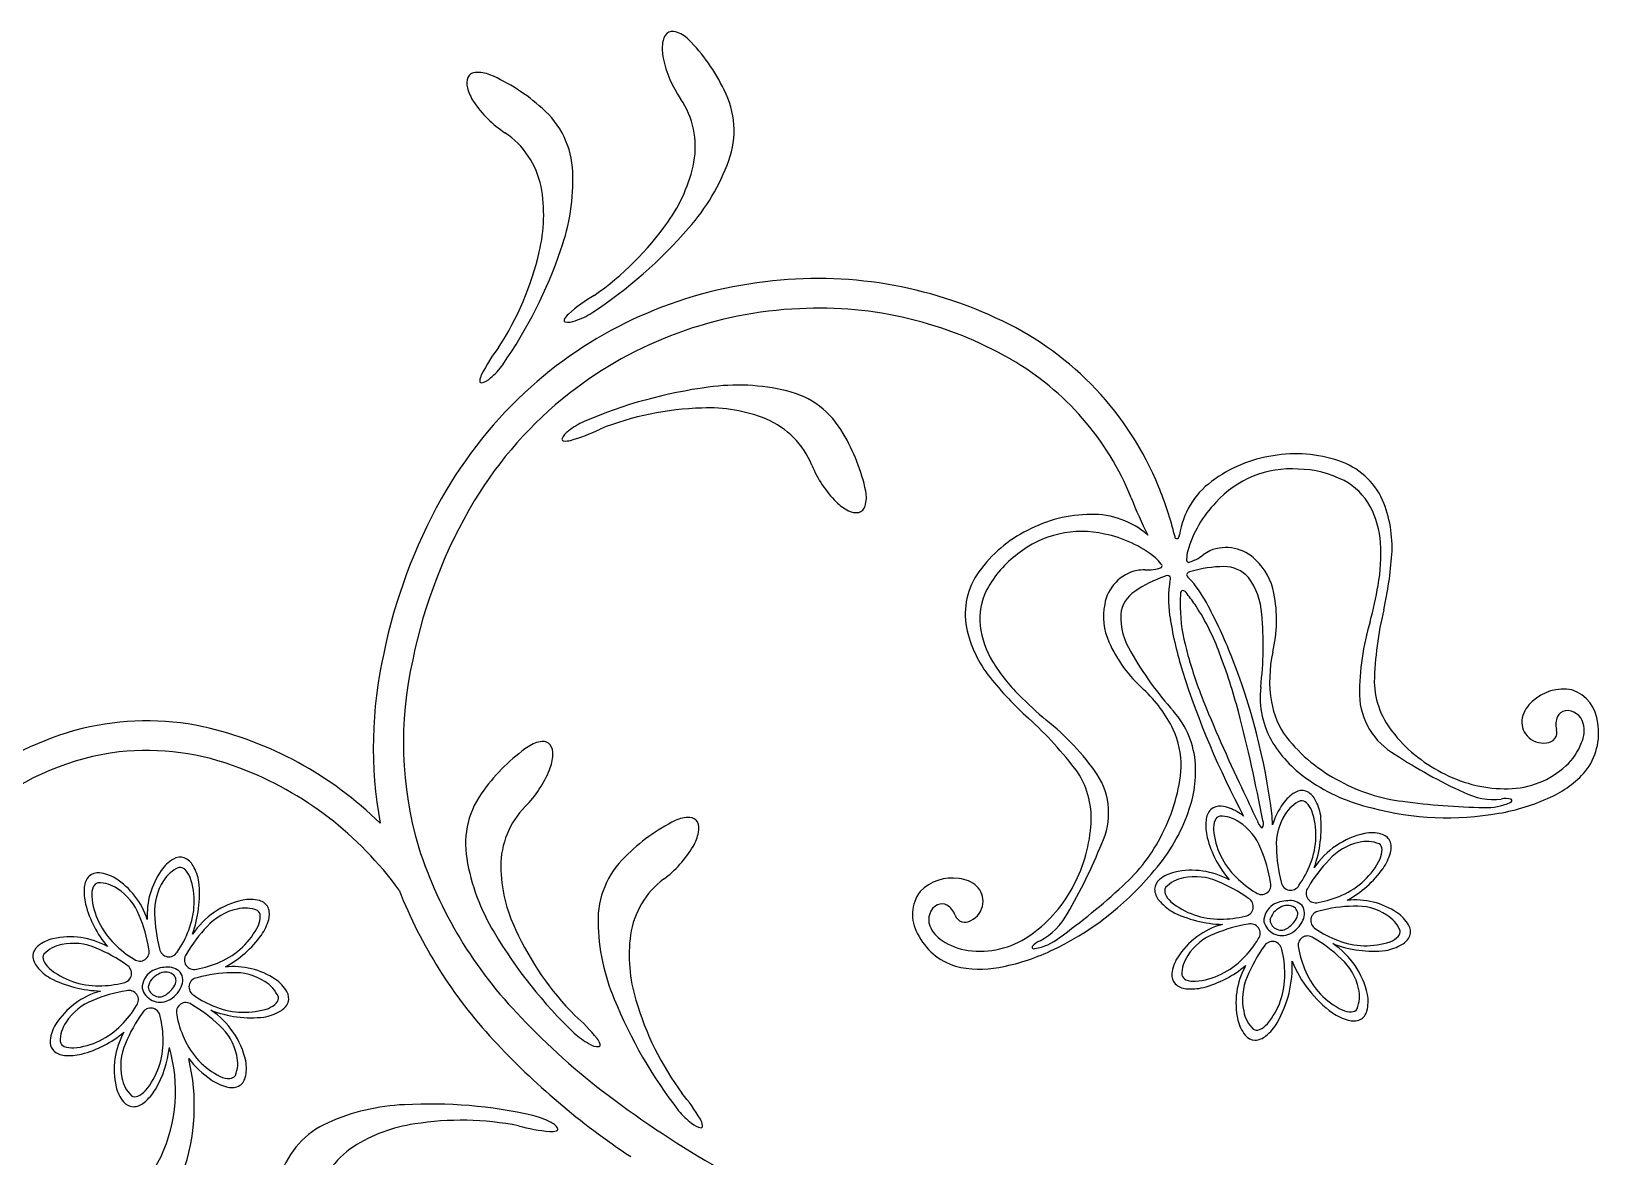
# Model space of a CAD drawing. Extents: x -4 to 4, y -4.07 to 4.07.
# Drawn here: x 1.59 to 2.809, y 2.587 to 3.463 of the extents above; entities that cross this region are included whole.
import ezdxf

# ---------------------------------------------------------------- set-up
doc = ezdxf.new("R2010")
doc.units = 0

msp = doc.modelspace()

# ---------------------------------------------------------------- linework, layer by layer
at = {"color": 7, "linetype": 'CONTINUOUS'}
for centre, radius, start, end in [((2.117335, 3.449196), 0.036762, 172.834075, 191.362932), ((2.092895, 3.452694), 0.012084, 135.941283, 174.832768), ((2.088875, 3.455653), 0.007168, 72.662447, 130.587989), ((2.08369, 3.438965), 0.024643, 45.621984, 72.718081), ((1.997028, 3.35364), 0.146256, 25.754819, 44.734426), ((2.165999, 3.459599), 0.086524, 191.767448, 214.688784), ((1.935689, 3.42367), 0.007169, 94.660263, 152.585805), ((1.937132, 3.406255), 0.024643, 67.618208, 94.714306), ((1.888734, 3.294682), 0.146258, 47.750246, 66.729853), ((1.940524, 3.422432), 0.012084, 157.937987, 196.829472), ((1.964496, 3.428342), 0.036762, 194.829305, 213.358162), ((2.068207, 3.385674), 0.06826, 339.984536, 387.498717), ((2.005721, 3.456215), 0.086524, 213.763182, 236.684518), ((1.942735, 3.351043), 0.068261, 1.980148, 49.49433), ((2.039904, 3.37306), 0.066412, 349.630568, 394.166452), ((1.921216, 3.328746), 0.066413, 11.625804, 56.161909), ((1.988111, 3.384481), 0.11943, 324.096586, 348.712924), ((1.98025, 3.417078), 0.161655, 318.387685, 340.196686), ((1.868915, 3.319938), 0.119431, 346.092074, 370.708412), ((1.849417, 3.347218), 0.161656, 340.383374, 362.192376), ((1.82529, 3.548512), 0.364825, 303.316086, 319.116329), ((1.895215, 3.447002), 0.231372, 304.91955, 325.046078), ((1.656503, 3.411051), 0.364834, 325.311682, 341.111697), ((1.759354, 3.343119), 0.231383, 326.915715, 347.041333), ((2.201606, 2.942208), 0.328273, 64.070846, 97.169581), ((2.198973, 2.938372), 0.331765, 96.635618, 131.654038), ((2.094326, 3.143503), 0.131876, 120.36682, 131.150172), ((2.200922, 2.933728), 0.313567, 92.452868, 127.931877), ((2.202823, 2.948956), 0.298446, 60.074991, 92.942523), ((2.005586, 3.238016), 0.001456, 145.089712, 236.002807), ((2.016456, 3.23246), 0.013652, 130.73855, 152.09551), ((2.007654, 3.249028), 0.012554, 256.72913, 294.919582), ((1.994204, 3.293882), 0.059279, 288.428402, 302.063127), ((2.239305, 3.015616), 0.245777, 22.234962, 64.4917), ((2.057657, 3.136279), 0.131879, 142.362424, 153.145776), ((2.242941, 3.018253), 0.218373, 21.965974, 60.127451), ((1.952135, 3.189598), 0.013651, 152.734341, 174.091074), ((1.908497, 3.238216), 0.059281, 310.422826, 324.057323), ((2.207829, 2.931018), 0.34315, 131.942908, 150.677808), ((1.939975, 3.190678), 0.001456, 167.082243, 257.994753), ((1.937768, 3.201663), 0.012554, 278.724248, 316.914922), ((2.164153, 2.824184), 0.364823, 97.517232, 113.317704), ((2.139609, 3.025885), 0.161658, 76.436716, 98.24549), ((2.202257, 2.935276), 0.313173, 128.298502, 148.816816), ((2.161759, 3.116618), 0.068261, 29.13504, 76.649001), ((2.044391, 3.105302), 0.059274, 114.568684, 128.204551), ((2.117832, 2.938414), 0.231369, 91.587202, 111.713958), ((2.11671, 3.05038), 0.119431, 67.920523, 92.536861), ((2.135656, 3.099918), 0.066413, 22.46674, 67.002624), ((2.01433, 3.141201), 0.012553, 121.713025, 159.90526), ((1.973871, 3.271626), 0.131877, 285.482522, 296.266102), ((2.09586, 3.074792), 0.146254, 11.898519, 30.878581), ((2.003997, 3.14553), 0.001456, 180.634628, 271.545578), ((2.005336, 3.157665), 0.013652, 264.537715, 285.894221), ((2.277282, 3.157631), 0.086523, 201.944147, 224.86571), ((2.571364, 3.0283), 0.105373, 98.404225, 126.96138), ((2.573747, 3.030568), 0.103513, 71.252178, 99.892366), ((2.589645, 3.074801), 0.056523, 24.365346, 72.101369), ((2.545257, 3.062033), 0.062724, 126.433566, 171.80418), ((2.278167, 2.893063), 0.423065, 150.861142, 168.326302), ((2.214782, 3.10024), 0.024643, 343.91451, 371.010608), ((2.75005, 3.218053), 0.326688, 201.195805, 206.778976), ((2.199405, 2.999548), 0.28879, 14.169326, 22.190438), ((2.553123, 3.061344), 0.095384, 356.617442, 382.677936), ((2.272599, 2.895093), 0.394163, 149.113956, 168.477724), ((2.24183, 3.122712), 0.036763, 225.27141, 243.800267), ((2.231309, 3.100376), 0.012084, 241.800662, 280.691924), ((2.23157, 3.095392), 0.007169, 286.043409, 343.968092), ((2.415105, 2.978866), 0.10806, 90.549148, 117.741289), ((2.415551, 3.021795), 0.065143, 48.872107, 91.303126), ((2.409934, 2.983448), 0.101628, 116.362993, 144.636922), ((2.48098, 3.069685), 0.001666, 160.548067, 292.464933), ((2.478538, 3.071682), 0.004689, 311.040555, 351.325672), ((2.368966, 3.075162), 0.280052, 347.112465, 356.01839), ((2.372409, 3.009235), 0.056106, 143.934616, 190.669774), ((2.499998, 2.951607), 0.091487, 108.190558, 124.450578), ((2.473589, 3.036038), 0.003285, 46.731009, 130.898745), ((2.468133, 3.036801), 0.007878, 340.699588, 371.940763), ((2.495708, 3.042887), 0.007877, 202.978776, 234.222426), ((2.491673, 3.03914), 0.003286, 84.028148, 168.188098), ((2.518346, 2.954796), 0.091483, 90.46768, 106.728156), ((2.51789, 3.020834), 0.025444, 42.213367, 90.654028), ((2.494923, 3.00665), 0.052217, 2.968418, 36.800491), ((2.462569, 3.006021), 0.025443, 124.263693, 172.70523), ((2.566344, 3.021324), 0.091813, 173.171061, 190.095198), ((2.518404, 3.024716), 0.043872, 167.51993, 170.123109), ((2.461402, 3.004194), 0.043882, 44.800256, 47.402977), ((2.414653, 2.969804), 0.101645, 26.85182, 39.980862), ((2.190491, 2.845711), 0.357814, 21.533804, 28.367165), ((2.9266, 2.946643), 0.292202, 166.934472, 178.069959), ((2.48952, 3.007536), 0.052217, 178.117499, 211.949796), ((2.756357, 3.049657), 0.283903, 189.002837, 197.337301), ((2.280773, 2.984761), 0.26743, 353.079379, 365.276435), ((2.41049, 3.019071), 0.095385, 192.240729, 218.300998), ((2.186503, 2.905882), 0.330758, 167.288066, 190.314224), ((2.677654, 3.112174), 0.26744, 209.642071, 221.838899), ((2.053961, 2.791027), 0.504887, 7.199926, 21.619406), ((2.167202, 2.909614), 0.28807, 167.120248, 196.548644), ((3.125315, 3.1686), 0.671552, 197.643717, 208.115135), ((2.553588, 3.135812), 0.280054, 218.899192, 227.805117), ((2.615565, 2.944862), 0.069733, 173.681535, 211.058222), ((2.700379, 2.958587), 0.065848, 181.829698, 220.792871), ((2.773509, 2.922715), 0.024464, 130.484313, 166.025295), ((2.781871, 2.915604), 0.035344, 79.466535, 133.311409), ((2.778957, 2.92208), 0.029786, 4.787757, 71.652642), ((2.169899, 2.71123), 0.292212, 36.848602, 47.98386), ((2.425966, 2.887816), 0.069733, 3.859315, 41.236226), ((2.765758, 2.925396), 0.01631, 168.591179, 221.69784), ((2.790483, 2.92353), 0.014603, 155.394197, 195.945424), ((2.784927, 2.925724), 0.008643, 102.136576, 153.280907), ((2.784472, 2.921061), 0.013183, 13.722999, 95.929096), ((1.687297, 2.690407), 0.237026, 104.16381, 127.881731), ((1.679578, 2.712986), 0.213254, 78.178859, 103.63717), ((1.659297, 2.64018), 0.288712, 45.657873, 77.199304), ((2.740012, 2.989126), 0.115839, 219.421199, 244.363718), ((2.768614, 2.917309), 0.008134, 270.914647, 375.757449), ((2.774891, 2.9187), 0.023051, 335.910153, 373.775348), ((2.760758, 2.916886), 0.048493, 321.790631, 369.113179), ((1.678818, 2.700179), 0.202977, 68.919112, 95.892713), ((2.060035, 2.786296), 0.146253, 124.956002, 143.935837), ((1.990044, 2.885751), 0.024643, 96.972468, 124.068566), ((1.987929, 2.903097), 0.007168, 39.099894, 97.025436), ((1.983445, 2.900904), 0.012083, 354.858379, 393.749864), ((2.636702, 2.959616), 0.095468, 212.098983, 236.51458), ((2.766178, 2.926028), 0.017046, 222.343289, 278.656479), ((2.751597, 2.925945), 0.047362, 312.904034, 339.413499), ((1.683301, 2.69848), 0.205172, 97.089356, 128.450197), ((1.958773, 2.901838), 0.036762, 338.327532, 356.856389), ((2.400187, 2.887814), 0.09547, 338.403631, 362.819001), ((2.73794, 2.941316), 0.06792, 270.82203, 312.514845), ((1.655058, 2.634871), 0.272463, 35.880464, 69.196872), ((1.912758, 2.920781), 0.086523, 315.001676, 337.923012), ((2.348563, 2.850522), 0.065849, 354.124743, 393.087471), ((2.663564, 2.995043), 0.139865, 235.343788, 257.275652), ((2.737362, 2.978753), 0.105361, 243.222579, 270.844648), ((2.740088, 2.938103), 0.077956, 293.976177, 318.932737), ((1.99574, 2.830549), 0.06826, 142.191839, 189.705801), ((2.588474, 2.844778), 0.030066, 120.874053, 145.83333), ((2.578351, 2.861763), 0.010293, 72.084869, 121.027898), ((2.576212, 2.858806), 0.01381, 28.252927, 67.405525), ((2.704306, 3.012434), 0.160432, 279.776572, 294.865691), ((2.021329, 2.813074), 0.066412, 135.524456, 180.060341), ((2.51751, 2.847811), 0.013811, 136.736014, 175.887276), ((2.514348, 2.849634), 0.010294, 83.113303, 132.056333), ((2.512057, 2.829995), 0.030065, 58.306792, 83.266296), ((2.505773, 2.816944), 0.044497, 52.266206, 60.251151), ((2.460758, 2.842882), 0.094799, 1.467741, 6.92127), ((2.606496, 2.830321), 0.053128, 143.848225, 163.612878), ((2.553329, 2.845405), 0.040323, 10.428396, 29.635145), ((2.691807, 3.079195), 0.228348, 255.013337, 280.022665), ((2.155899, 2.717788), 0.146253, 116.464432, 135.444267), ((2.101361, 2.826487), 0.024643, 88.480012, 115.575884), ((2.101831, 2.843956), 0.007168, 30.607117, 88.53223), ((2.097073, 2.842449), 0.012083, 346.367947, 385.259655), ((2.298582, 2.852877), 0.115842, 330.554393, 355.496685), ((2.357879, 2.90149), 0.13987, 317.642461, 339.573644), ((2.543875, 2.84494), 0.040326, 174.504778, 193.710616), ((2.4968, 2.843888), 0.096589, 340.746884, 365.236573), ((2.07281, 2.847016), 0.036761, 329.835065, 348.364149), ((2.586574, 2.856993), 0.08468, 194.785983, 220.092617), ((2.640313, 2.776981), 0.062985, 102.111441, 146.178283), ((2.632749, 2.809035), 0.030065, 75.875024, 100.834755), ((2.637601, 2.828202), 0.010294, 27.084677, 76.028145), ((2.633997, 2.827625), 0.01381, 343.252437, 382.404813), ((1.715582, 2.792935), 0.030065, 120.873582, 145.833313), ((1.70546, 2.809919), 0.010293, 72.084869, 121.027898), ((1.703319, 2.806963), 0.013811, 28.251303, 67.403456), ((2.211692, 2.930819), 0.336844, 197.850791, 224.318873), ((2.087899, 2.845705), 0.161657, 189.493781, 211.302555), ((2.098844, 2.771049), 0.068261, 133.699841, 181.213803), ((2.030095, 2.872547), 0.086524, 306.509785, 329.431121), ((2.608339, 2.83433), 0.040324, 325.428697, 344.635445), ((1.644618, 2.795968), 0.013811, 136.735457, 175.887833), ((1.641456, 2.79779), 0.010294, 83.113741, 132.055895), ((1.639165, 2.778152), 0.030065, 58.306679, 83.26641), ((1.740114, 2.77519), 0.060336, 144.974373, 183.32706), ((1.680437, 2.793561), 0.040323, 10.428396, 29.635145), ((2.074331, 2.815042), 0.119431, 180.977801, 205.593912), ((2.286554, 2.954324), 0.228351, 294.895606, 319.904934), ((2.486271, 2.779269), 0.030065, 103.304939, 128.26467), ((2.492586, 2.749659), 0.060338, 61.048934, 102.669699), ((2.572645, 2.860967), 0.084846, 298.778201, 324.294234), ((1.670981, 2.793096), 0.040324, 174.504209, 193.711185), ((1.623681, 2.753696), 0.05901, 17.752295, 57.988976), ((1.623912, 2.792043), 0.096585, 340.747001, 365.237597), ((2.219735, 2.929605), 0.369479, 201.438302, 222.90363), ((2.121571, 2.749987), 0.066412, 127.03263, 171.568515), ((2.305028, 2.775607), 0.029787, 143.266442, 210.130696), ((2.306344, 2.768628), 0.035344, 81.606437, 135.452179), ((2.309131, 2.779244), 0.024465, 48.893973, 84.43406), ((2.313953, 2.785881), 0.01631, 353.22056, 406.328307), ((2.306693, 2.845887), 0.105363, 304.074121, 331.695964), ((2.477528, 2.795723), 0.01381, 181.734118, 220.887606), ((2.474005, 2.794776), 0.010294, 128.112616, 177.054552), ((1.713664, 2.80514), 0.08466, 194.782927, 220.095673), ((1.767422, 2.725137), 0.062986, 102.112127, 146.178528), ((1.759857, 2.757193), 0.030064, 75.873592, 100.834003), ((1.764708, 2.776358), 0.010294, 27.082992, 76.025803), ((1.761105, 2.775781), 0.013811, 343.252994, 382.404256), ((2.301089, 2.771614), 0.013184, 118.990406, 201.196503), ((2.298046, 2.775177), 0.008643, 61.637419, 112.78175), ((2.294746, 2.770197), 0.014603, 18.97534, 59.526123), ((2.313246, 2.786158), 0.017046, 296.2617, 352.575968), ((2.498199, 2.812333), 0.040321, 219.504561, 238.712675), ((2.564007, 2.770175), 0.015284, 122.833896, 180.769536), ((2.567257, 2.768177), 0.014059, 114.193033, 167.946424), ((2.567582, 2.76337), 0.022951, 90.732528, 121.120259), ((2.567056, 2.772539), 0.010124, 57.543707, 123.308605), ((2.56899, 2.772995), 0.013432, 45.11211, 97.276101), ((2.568725, 2.775885), 0.006417, 339.852118, 414.086729), ((2.569021, 2.776227), 0.011347, 333.4763, 393.627838), ((2.619662, 2.728197), 0.058727, 56.085136, 96.030682), ((1.735448, 2.782485), 0.040323, 325.428941, 344.63569), ((2.192228, 2.772431), 0.161654, 181.002314, 202.811315), ((2.316239, 2.777615), 0.008134, 199.161081, 304.005543), ((2.518671, 2.858378), 0.09053, 242.777695, 268.581157), ((2.56285, 2.77387), 0.014654, 195.436842, 294.017388), ((2.56222, 2.772139), 0.008771, 186.722075, 308.43346), ((2.555375, 2.782804), 0.021418, 305.040271, 334.768881), ((2.559801, 2.779595), 0.021129, 295.252159, 336.471948), ((2.635546, 2.752057), 0.030064, 30.874769, 55.834726), ((1.613379, 2.727427), 0.030064, 103.306645, 128.266376), ((1.619695, 2.697818), 0.060336, 61.048293, 102.671718), ((1.699753, 2.809123), 0.084847, 298.778748, 324.294781), ((2.263876, 2.947283), 0.364823, 210.574162, 226.374405), ((2.176914, 2.859927), 0.231371, 204.644486, 224.770787), ((2.174282, 2.744107), 0.119431, 172.48602, 197.102132), ((2.322923, 2.781764), 0.048493, 205.804696, 253.127683), ((2.310293, 2.775159), 0.023046, 201.138464, 239.010349), ((2.32765, 2.814857), 0.06792, 262.402897, 304.096156), ((2.532715, 2.709352), 0.060747, 105.550456, 147.574375), ((2.649573, 2.76432), 0.013811, 298.251526, 337.403233), ((2.65253, 2.76218), 0.010293, 342.084431, 391.028336), ((1.601113, 2.742932), 0.010294, 128.113218, 177.055153), ((2.32525, 2.794438), 0.047364, 235.505547, 262.015012), ((2.314522, 2.892422), 0.16043, 280.052355, 295.141703), ((2.634011, 2.835439), 0.088401, 248.965606, 276.142833), ((2.567413, 2.700036), 0.063352, 12.208924, 56.60579), ((2.636171, 2.787204), 0.040324, 280.429338, 299.635631), ((1.604637, 2.743879), 0.01381, 181.73434, 220.887384), ((1.625308, 2.76049), 0.040322, 219.504788, 238.712447), ((1.69469, 2.711526), 0.022951, 90.731872, 121.119152), ((1.696098, 2.72115), 0.013433, 45.112332, 97.275018), ((1.74677, 2.676349), 0.058732, 56.088031, 96.030019), ((2.327727, 2.810993), 0.077955, 255.984836, 280.942076), ((2.507019, 2.72613), 0.030064, 148.304959, 173.265596), ((2.480035, 2.800626), 0.084656, 284.782228, 310.096786), ((2.587359, 2.706658), 0.06034, 151.048241, 192.669227), ((2.481057, 2.735634), 0.089776, 330.431273, 362.305444), ((2.657808, 2.774842), 0.094045, 202.241415, 233.762608), ((1.645775, 2.806522), 0.090517, 242.776719, 268.584028), ((1.691115, 2.718332), 0.015284, 122.83317, 180.772248), ((1.694366, 2.716332), 0.01406, 114.193486, 167.943408), ((1.694165, 2.720694), 0.010126, 57.548555, 123.309447), ((1.682482, 2.73096), 0.021418, 305.041717, 334.770779), ((1.695832, 2.724042), 0.006418, 339.849176, 414.073695), ((1.696129, 2.724383), 0.011347, 333.477155, 393.626983), ((1.762653, 2.700214), 0.030065, 30.873713, 55.83367), ((2.487382, 2.728421), 0.010293, 173.114706, 222.058174), ((2.489205, 2.731583), 0.013811, 226.736125, 265.887165), ((1.659827, 2.657506), 0.060752, 105.552398, 147.573659), ((1.689959, 2.722027), 0.014654, 195.438787, 294.017251), ((1.689327, 2.720295), 0.008772, 186.723004, 308.432004), ((1.686909, 2.727752), 0.021129, 295.251184, 336.470308), ((1.779638, 2.710336), 0.010293, 342.085087, 391.027679), ((2.381272, 2.846908), 0.364816, 202.082492, 217.882963), ((2.282367, 2.773351), 0.231368, 196.152409, 216.279164), ((2.492076, 2.757948), 0.040325, 264.50455, 283.710843), ((2.599803, 2.707783), 0.030064, 345.872959, 370.833143), ((1.761118, 2.783591), 0.088397, 248.964981, 276.143789), ((1.694523, 2.648195), 0.063349, 12.207472, 56.606324), ((1.763281, 2.735357), 0.040321, 280.428055, 299.635486), ((1.776682, 2.712476), 0.01381, 298.252927, 337.405525), ((2.367611, 3.071299), 0.54661, 223.435727, 232.978206), ((1.926703, 2.596965), 0.131874, 38.540085, 49.323666), ((2.625095, 2.73219), 0.040322, 235.428714, 254.635917), ((2.618969, 2.702931), 0.010294, 297.085334, 346.027488), ((1.634128, 2.674287), 0.030064, 148.306452, 173.266636), ((1.607139, 2.74879), 0.084665, 284.783474, 310.095541), ((1.714469, 2.654814), 0.060341, 151.04863, 192.669173), ((2.05212, 2.726998), 0.05928, 227.629651, 241.264376), ((2.557747, 2.700345), 0.030066, 193.306957, 218.266235), ((2.524681, 2.712275), 0.040325, 309.505352, 328.712101), ((2.618391, 2.706535), 0.013811, 253.252942, 292.404873), ((1.61449, 2.676577), 0.010293, 173.111888, 222.055355), ((1.614902, 2.681243), 0.082667, 329.661901, 353.653687), ((1.58008, 2.638403), 0.121741, 335.22126, 376.071562), ((2.382072, 3.078857), 0.589998, 222.788434, 236.452848), ((2.030861, 2.685273), 0.012553, 234.772829, 272.964172), ((2.019235, 2.670548), 0.013652, 17.596828, 38.953561), ((2.030925, 2.674069), 0.001456, 293.687864, 384.598619), ((2.54224, 2.688078), 0.010294, 218.112479, 267.05529), ((2.541293, 2.691602), 0.013811, 271.737018, 310.889839), ((1.616313, 2.67974), 0.013811, 226.735902, 265.887388), ((1.619185, 2.706103), 0.040324, 264.503573, 283.709866), ((1.559404, 2.626831), 0.15706, 340.375328, 373.498527), ((1.773644, 2.71099), 0.077721, 217.671927, 235.232327), ((1.726909, 2.655939), 0.030066, 345.873752, 370.83235), ((1.752204, 2.680349), 0.040324, 235.429169, 254.635462), ((1.746077, 2.651087), 0.010293, 297.085138, 346.027511), ((1.684854, 2.6485), 0.030064, 193.307044, 218.267228), ((1.651791, 2.66043), 0.040323, 309.503862, 328.71061), ((1.745499, 2.65469), 0.013811, 253.253884, 292.40626), ((2.52287, 3.276118), 0.803623, 232.932976, 240.313329), ((1.996069, 2.55022), 0.131876, 30.048141, 40.831493), ((1.669348, 2.636234), 0.010294, 218.115101, 267.057256), ((1.668401, 2.639759), 0.013811, 271.736234, 310.887496), ((1.886737, 2.46604), 0.161655, 92.373248, 114.182249), ((1.899786, 2.263277), 0.364814, 77.301557, 93.102256), ((2.139316, 2.660308), 0.059281, 219.13573, 232.770227), ((1.848248, 2.551136), 0.068261, 113.970432, 161.484614), ((1.904731, 2.494334), 0.11943, 98.082002, 122.69834), ((1.924262, 2.384071), 0.231375, 78.905734, 99.031807), ((2.004355, 2.738116), 0.131881, 254.352761, 265.135884), ((1.965685, 2.561634), 0.059282, 62.413675, 76.047715), ((1.988619, 2.602464), 0.012554, 30.714043, 68.903603), ((2.112127, 2.622181), 0.012554, 226.277944, 264.467504), ((2.098455, 2.609333), 0.013651, 9.107617, 30.46435), ((2.110535, 2.61109), 0.001456, 285.191439, 376.107264), ((1.994428, 2.620304), 0.013652, 264.720536, 286.077042), ((1.997979, 2.608624), 0.001456, 279.080878, 369.995923), ((1.618837, 2.620888), 0.079212, 274.124049, 334.974632), ((1.876981, 2.53953), 0.066413, 123.615662, 168.151105)]:
    msp.add_arc(centre, radius, start, end, dxfattribs=at)
at = {"color": 1, "linetype": 'CONTINUOUS'}
for centre, radius, start, end in [((2.570319, 3.042735), 0.079655, 86.274589, 137.79149), ((2.573662, 3.039736), 0.082506, 62.989405, 88.727014), ((2.587148, 3.068553), 0.05072, 28.882073, 61.778117), ((2.576722, 3.033168), 0.090867, 136.035228, 163.795067), ((2.569915, 3.06052), 0.069701, 3.522077, 27.821652), ((2.407042, 2.993969), 0.079655, 77.126415, 128.64397), ((2.407269, 2.982462), 0.090865, 51.122014, 78.882982), ((2.505527, 3.055709), 0.134266, 349.679487, 363.883232), ((2.406019, 2.989594), 0.082509, 126.191136, 151.928293), ((2.439543, 3.025916), 0.036843, 37.394404, 47.776396), ((2.490428, 3.051405), 0.001923, 164.484434, 251.923901), ((2.52538, 3.050328), 0.03684, 167.141317, 177.524453), ((2.481994, 3.079877), 0.031297, 284.501616, 308.798472), ((2.939246, 2.343519), 0.835719, 121.163984, 121.578805), ((2.519245, 3.028355), 0.032749, 44.535567, 112.38931), ((2.508783, 3.016191), 0.048755, 11.225101, 46.102915), ((2.457154, 3.011412), 0.03275, 102.528956, 170.382489), ((2.504788, 2.209736), 0.835441, 93.34167, 93.756721), ((2.458208, 3.074976), 0.031291, 266.118764, 290.417659), ((2.467588, 3.046808), 0.001923, 323.000432, 410.435161), ((2.378464, 3.005505), 0.05072, 153.139853, 186.035897), ((2.487777, 3.024579), 0.004057, 129.125779, 188.640281), ((2.484376, 3.022584), 0.005211, 28.376275, 80.722944), ((2.397622, 2.950438), 0.117947, 33.445576, 39.24794), ((2.448731, 3.004908), 0.109857, 346.763909, 370.900534), ((2.229903, 3.106408), 0.414514, 345.613161, 349.610396), ((2.472694, 3.007426), 0.048756, 168.814603, 203.692418), ((2.590745, 3.016993), 0.107207, 176.268672, 181.430378), ((2.622477, 3.01844), 0.138967, 181.699944, 195.25428), ((2.342491, 2.915843), 0.183022, 20.139985, 32.970216), ((2.820347, 2.946638), 0.197277, 163.273583, 180.132073), ((2.397192, 3.008781), 0.0697, 187.095513, 211.395314), ((2.528393, 3.032547), 0.109856, 204.017381, 228.154234), ((2.814217, 3.067564), 0.336889, 194.734999, 201.266554), ((2.0786, 2.813757), 0.465953, 14.888675, 20.752649), ((2.654762, 2.957598), 0.101539, 167.39637, 189.392726), ((2.452744, 3.041694), 0.134267, 211.0348, 225.238545), ((2.649702, 3.241003), 0.414475, 225.307073, 229.304996), ((2.386532, 2.875821), 0.101542, 25.525378, 47.52128), ((3.458329, 3.325029), 1.030543, 201.617279, 205.953594), ((2.621932, 2.95326), 0.068449, 190.295146, 215.520951), ((2.678266, 2.948079), 0.055228, 181.966595, 240.428082), ((1.401434, 2.637717), 1.165624, 10.424115, 14.698801), ((2.257032, 2.772053), 0.197277, 34.785623, 51.644113), ((2.415935, 2.891056), 0.068452, 359.397376, 384.622729), ((2.669302, 2.996689), 0.132468, 218.907496, 242.444239), ((2.87924, 3.249348), 0.417254, 236.839997, 245.177665), ((2.37271, 2.854562), 0.055227, 334.489658, 392.95093), ((2.352236, 2.899551), 0.132468, 332.474001, 356.010971), ((2.67283, 2.99784), 0.135145, 241.343804, 263.137815), ((1.336617, 2.303316), 1.324374, 24.327064, 25.526139), ((2.727889, 2.919259), 0.054136, 243.90207, 275.951325), ((2.726699, 3.369937), 0.511092, 262.126073, 269.256866), ((2.722828, 2.899118), 0.040325, 266.078617, 295.740747), ((2.737093, 2.849966), 0.01586, 74.709747, 103.084112), ((2.740378, 2.864193), 0.001399, 268.516475, 410.069108), ((2.553385, 2.851387), 0.010295, 194.061801, 234.960049), ((2.543466, 2.846042), 0.005058, 322.417024, 390.60023), ((2.035472, 2.986548), 0.417249, 329.740963, 338.07886), ((2.348678, 2.898481), 0.135153, 311.780751, 333.573627), ((2.091483, 3.172789), 0.511149, 305.662207, 312.792313), ((2.348517, 2.802526), 0.054137, 298.965823, 331.015078), ((2.364196, 2.78891), 0.040328, 279.176268, 308.836821), ((2.369797, 2.750223), 0.001399, 164.843928, 306.397628), ((2.380635, 2.740438), 0.015861, 111.834977, 140.208214)]:
    msp.add_arc(centre, radius, start, end, dxfattribs=at)
at = {"color": 2, "linetype": 'CONTINUOUS'}
for centre, radius, start, end in [((2.587062, 2.840757), 0.02519, 112.80911, 149.414197), ((2.578252, 2.858743), 0.00532, 45.958363, 100.342457), ((2.5689, 2.849359), 0.018567, 21.778442, 45.345573), ((2.529983, 2.837296), 0.059271, 338.249464, 378.648325), ((2.528045, 2.842181), 0.018567, 158.796463, 182.364048), ((2.515673, 2.84692), 0.00532, 103.802438, 158.189781), ((2.514989, 2.826902), 0.025191, 54.725046, 91.330133), ((2.506712, 2.811727), 0.042407, 20.568408, 57.436149), ((2.600822, 2.830294), 0.042406, 146.704082, 183.570929), ((2.568491, 2.847086), 0.05927, 185.491042, 225.891235), ((2.631237, 2.790063), 0.042405, 101.703152, 138.571786), ((2.628907, 2.807188), 0.025191, 67.810042, 104.414235), ((2.635396, 2.826138), 0.00532, 0.956418, 55.342678), ((2.446018, 2.783527), 0.109257, 8.950237, 23.233202), ((2.667727, 2.829383), 0.109243, 180.907152, 195.192172), ((2.677905, 2.742107), 0.109245, 135.907938, 150.192501), ((2.586094, 2.845107), 0.059278, 293.251335, 333.646641), ((2.622148, 2.826114), 0.018567, 336.778676, 360.346714), ((1.71417, 2.788913), 0.02519, 112.809017, 149.414774), ((1.70536, 2.8069), 0.00532, 45.950818, 100.336644), ((1.696008, 2.797515), 0.018568, 21.779122, 45.344892), ((2.517048, 2.840269), 0.072416, 324.484746, 339.857027), ((1.655152, 2.790338), 0.018566, 158.796911, 182.365629), ((1.642782, 2.795076), 0.00532, 103.802871, 158.189348), ((1.642098, 2.77506), 0.025189, 54.724844, 91.332389), ((1.633817, 2.759882), 0.04241, 20.569241, 57.434078), ((1.72793, 2.77845), 0.042407, 146.703396, 183.57069), ((1.657093, 2.785452), 0.05927, 338.24902, 378.648769), ((2.476861, 2.793794), 0.00532, 148.797748, 203.183792), ((2.490532, 2.779156), 0.025191, 99.725642, 136.330729), ((2.495409, 2.762571), 0.042409, 65.569075, 102.435029), ((2.472434, 2.699721), 0.109251, 53.949052, 68.232702), ((2.579088, 2.855102), 0.072429, 224.285434, 239.654977), ((2.54688, 2.798495), 0.00735, 233.382924, 376.02976), ((2.569578, 2.801792), 0.00735, 188.114613, 330.753279), ((2.588992, 2.792), 0.00735, 143.110503, 285.7587), ((1.6956, 2.795243), 0.05927, 185.490561, 225.890976), ((2.48896, 2.799191), 0.018567, 203.795253, 227.363518), ((2.514092, 2.831263), 0.059273, 230.49181, 270.89067), ((2.533169, 2.781619), 0.007351, 278.385319, 421.027011), ((2.579054, 2.856361), 0.072424, 279.48373, 294.853501), ((2.620149, 2.672793), 0.109253, 90.907141, 105.190334), ((2.621061, 2.739709), 0.042407, 56.704225, 93.571519), ((1.57314, 2.731689), 0.109243, 8.948211, 23.233231), ((1.794847, 2.777541), 0.109255, 180.908051, 195.191244), ((1.758345, 2.73822), 0.042404, 101.702558, 138.571861), ((1.756015, 2.755344), 0.025191, 67.810153, 104.414124), ((1.762504, 2.774293), 0.00532, 0.95566, 55.343435), ((1.749257, 2.774271), 0.018566, 336.774326, 360.342818), ((2.515916, 2.844423), 0.072432, 269.286042, 284.654673), ((2.592559, 2.770953), 0.00735, 98.112061, 240.753602), ((2.631525, 2.753469), 0.025189, 22.809406, 59.416503), ((1.644156, 2.788428), 0.072417, 324.483344, 339.855169), ((1.80501, 2.690266), 0.109241, 135.907803, 150.192595), ((1.713205, 2.793259), 0.059272, 293.250486, 333.64868), ((2.52529, 2.720784), 0.042408, 110.569078, 147.435479), ((2.553484, 2.660099), 0.109249, 98.948279, 113.232385), ((2.481904, 2.79317), 0.072443, 314.286112, 329.652462), ((2.538521, 2.760953), 0.00735, 323.385224, 466.029791), ((2.582767, 2.751539), 0.00735, 53.113344, 195.755187), ((2.532868, 2.662622), 0.109252, 45.907223, 60.190644), ((2.631045, 2.823494), 0.07243, 234.483594, 249.852909), ((2.640126, 2.771631), 0.018568, 291.779233, 315.346364), ((2.64951, 2.762279), 0.00532, 315.95459, 370.339551), ((1.603969, 2.741951), 0.00532, 148.79843, 203.186855), ((1.61764, 2.727311), 0.025192, 99.725195, 136.328271), ((1.622517, 2.71073), 0.042406, 65.568502, 102.436243), ((1.599538, 2.647871), 0.109259, 53.94861, 68.231575), ((1.70622, 2.803285), 0.072465, 224.287424, 239.649439), ((1.673988, 2.746651), 0.00735, 233.385269, 376.027415), ((1.696686, 2.749949), 0.00735, 188.113913, 330.757269), ((1.7161, 2.740156), 0.00735, 143.108678, 285.753547), ((2.637297, 2.686505), 0.109254, 143.94846, 158.231881), ((2.555397, 2.747242), 0.00735, 8.383084, 151.029163), ((2.492602, 2.72999), 0.072423, 359.284946, 374.655858), ((2.647157, 2.761486), 0.072455, 189.487456, 204.850839), ((2.628062, 2.810555), 0.059278, 248.251906, 288.646101), ((1.616067, 2.747348), 0.018567, 203.796914, 227.364726), ((1.641201, 2.779419), 0.059273, 230.490542, 270.889847), ((1.660278, 2.729775), 0.00735, 278.38405, 421.031491), ((1.706162, 2.804513), 0.072421, 279.484641, 294.855781), ((2.510113, 2.729062), 0.02519, 144.724376, 181.330803), ((2.489929, 2.782566), 0.059271, 275.491181, 315.891152), ((2.580826, 2.709291), 0.042409, 11.705525, 48.570585), ((1.643024, 2.79258), 0.072433, 269.285973, 284.654832), ((1.719667, 2.719109), 0.00735, 98.110322, 240.756401), ((1.747259, 2.620966), 0.109237, 90.907705, 105.193409), ((1.74817, 2.687866), 0.042406, 56.703516, 93.571033), ((1.758632, 2.701625), 0.02519, 22.809352, 59.414439), ((2.490096, 2.729747), 0.00532, 193.803088, 248.189131), ((2.494836, 2.742119), 0.018568, 248.795343, 272.361114), ((2.574444, 2.709482), 0.042408, 155.568528, 192.436045), ((2.505751, 2.728166), 0.059275, 320.492467, 360.889772), ((2.635868, 2.754433), 0.059271, 203.250164, 243.650135), ((1.652399, 2.668938), 0.042411, 110.569518, 147.434133), ((1.680591, 2.608263), 0.109241, 98.948097, 113.233345), ((1.66563, 2.709109), 0.00735, 323.386813, 466.028202), ((1.758144, 2.771635), 0.072412, 234.482773, 249.855739), ((1.776619, 2.710436), 0.00532, 315.953508, 370.340634), ((2.597953, 2.711624), 0.025193, 337.811836, 374.413126), ((1.609021, 2.74132), 0.072432, 314.284724, 329.654039), ((1.764407, 2.634662), 0.109255, 143.948818, 158.232467), ((1.682505, 2.695398), 0.00735, 8.388454, 151.023792), ((1.619683, 2.678143), 0.07245, 359.287728, 374.653165), ((1.709875, 2.699696), 0.00735, 53.10909, 195.753808), ((1.774233, 2.709633), 0.072421, 189.483931, 204.855071), ((1.659998, 2.6108), 0.109221, 45.907077, 60.194607), ((1.75517, 2.758705), 0.059272, 248.249919, 288.64878), ((1.767235, 2.719788), 0.018568, 291.776431, 315.343335), ((2.557863, 2.704606), 0.025193, 189.727177, 226.328243), ((2.616882, 2.718382), 0.018566, 246.77444, 270.342705), ((2.616905, 2.705135), 0.005319, 270.952928, 325.343085), ((1.637222, 2.677219), 0.025191, 144.726427, 181.331514), ((1.617037, 2.730723), 0.059272, 275.49145, 315.890088), ((1.707936, 2.657448), 0.042407, 11.704305, 48.571152), ((2.543222, 2.690934), 0.00532, 238.797099, 293.184441), ((2.537826, 2.703032), 0.018567, 293.794764, 317.362575), ((1.617205, 2.677903), 0.00532, 193.799643, 248.185687), ((1.621943, 2.690273), 0.018566, 248.795897, 272.364615), ((1.701554, 2.657638), 0.042409, 155.568963, 192.435141), ((1.632861, 2.676322), 0.059274, 320.491963, 360.889713), ((1.762977, 2.702589), 0.05927, 203.249674, 243.649645), ((1.725063, 2.659781), 0.025192, 337.809326, 374.411956), ((1.684968, 2.652761), 0.02519, 189.72606, 226.332264), ((1.74399, 2.666538), 0.018566, 246.774099, 270.343045), ((1.744013, 2.653291), 0.005319, 270.953794, 325.342219), ((1.670331, 2.639091), 0.00532, 238.800379, 293.184907), ((1.664934, 2.651188), 0.018567, 293.794537, 317.362802)]:
    msp.add_arc(centre, radius, start, end, dxfattribs=at)

doc.saveas('drawing.dxf')
